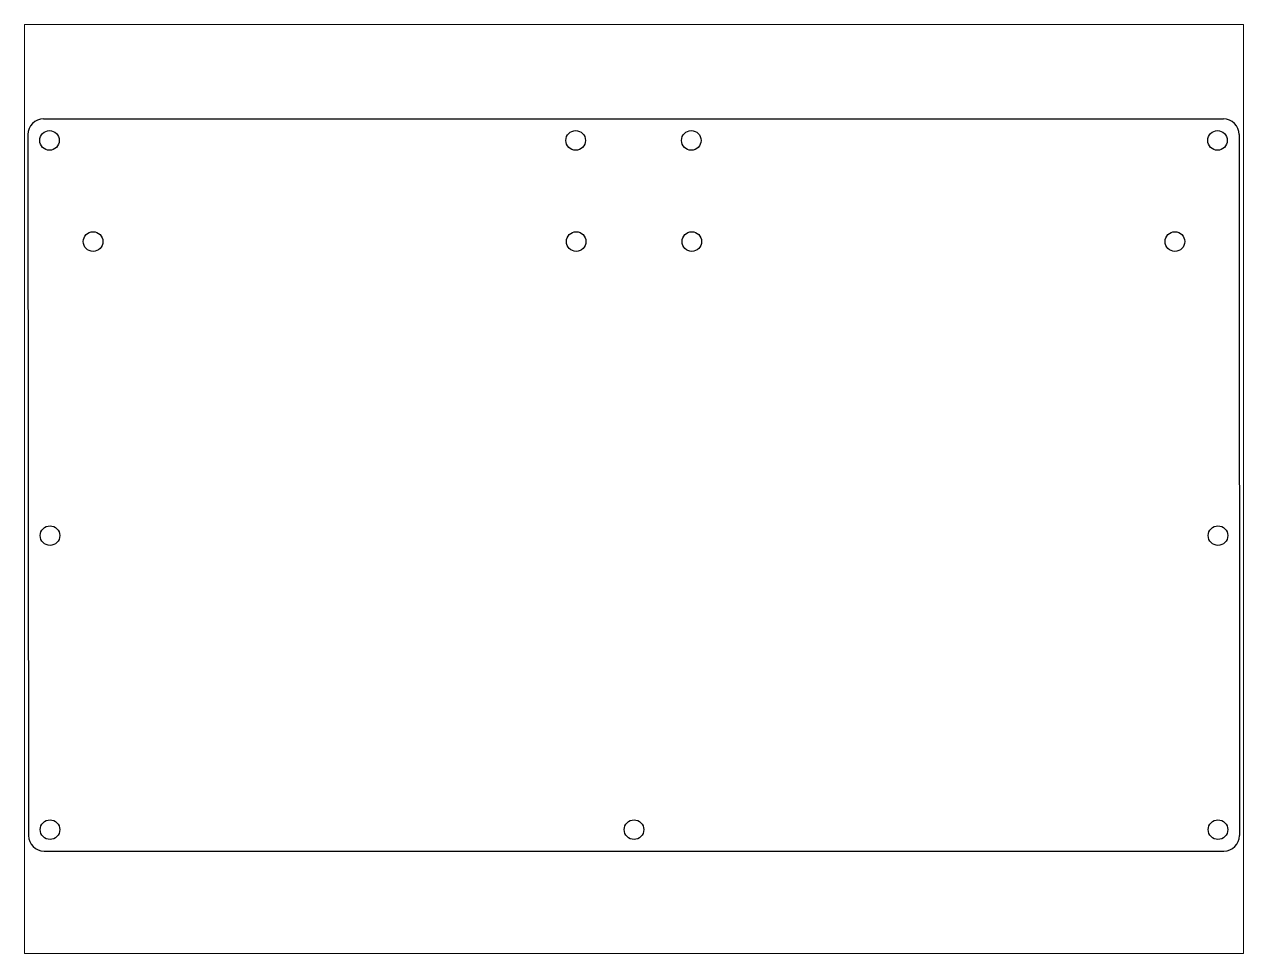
# Paper-space layout 'Layout1' of a CAD drawing. Extents: x 1.05 to 9.45, y 0.8 to 7.2.
# The model-space entities are those that its viewports show. They can reach past a viewport. Long polylines and large blocks are cut down to what shows.
import ezdxf

# ---------------------------------------------------------------- set-up
doc = ezdxf.new("R2010")
doc.units = 0
doc.header["$MEASUREMENT"] = 0
doc.layers.get('0').update_dxf_attribs({"linetype": 'CONTINUOUS'})
doc.layers.add('Top', color=7, linetype='CONTINUOUS')

msp = doc.modelspace()

# ---------------------------------------------------------------- linework, layer by layer
at = {"linetype": 'Continuous'}
for centre in [(-43.63, 144.29), (90.62, 144.29), (120.12, 144.29), (254.37, 144.29), (-32.5, 118.5), (90.75, 118.5), (120.25, 118.5), (243.5, 118.5), (-43.5, 43.5), (254.5, 43.5), (-43.5, -31.5), (105.5, -31.5), (254.5, -31.5)]:
    msp.add_circle(centre, 2.5, dxfattribs=at)
at = {"layer": 'Top', "color": 0}
for points in [[(-45.13, 149.79), (255.87, 149.79)], [(-49.13, 145.79), (-49, -33)], [(259.87, 145.79), (260, -33)], [(-45, -37), (256, -37)]]:
    msp.add_lwpolyline(points, dxfattribs=at)
for centre, start, end in [((-45.13, 145.79), 90, 180), ((255.87, 145.79), 0, 90), ((-45, -33), 180, 270), ((256, -33), 270, 0)]:
    msp.add_arc(centre, 4, start, end, dxfattribs=at)

psp = doc.layouts.get("Layout1")

# ---------------------------------------------------------------- viewports
at = {"layer": '0', "linetype": 'Continuous'}
psp.add_viewport(center=(5.25, 4), size=(8.4, 6.4), view_center_point=(105.5, 55.3893), view_height=237.00686, dxfattribs=at)

doc.saveas('drawing.dxf')
